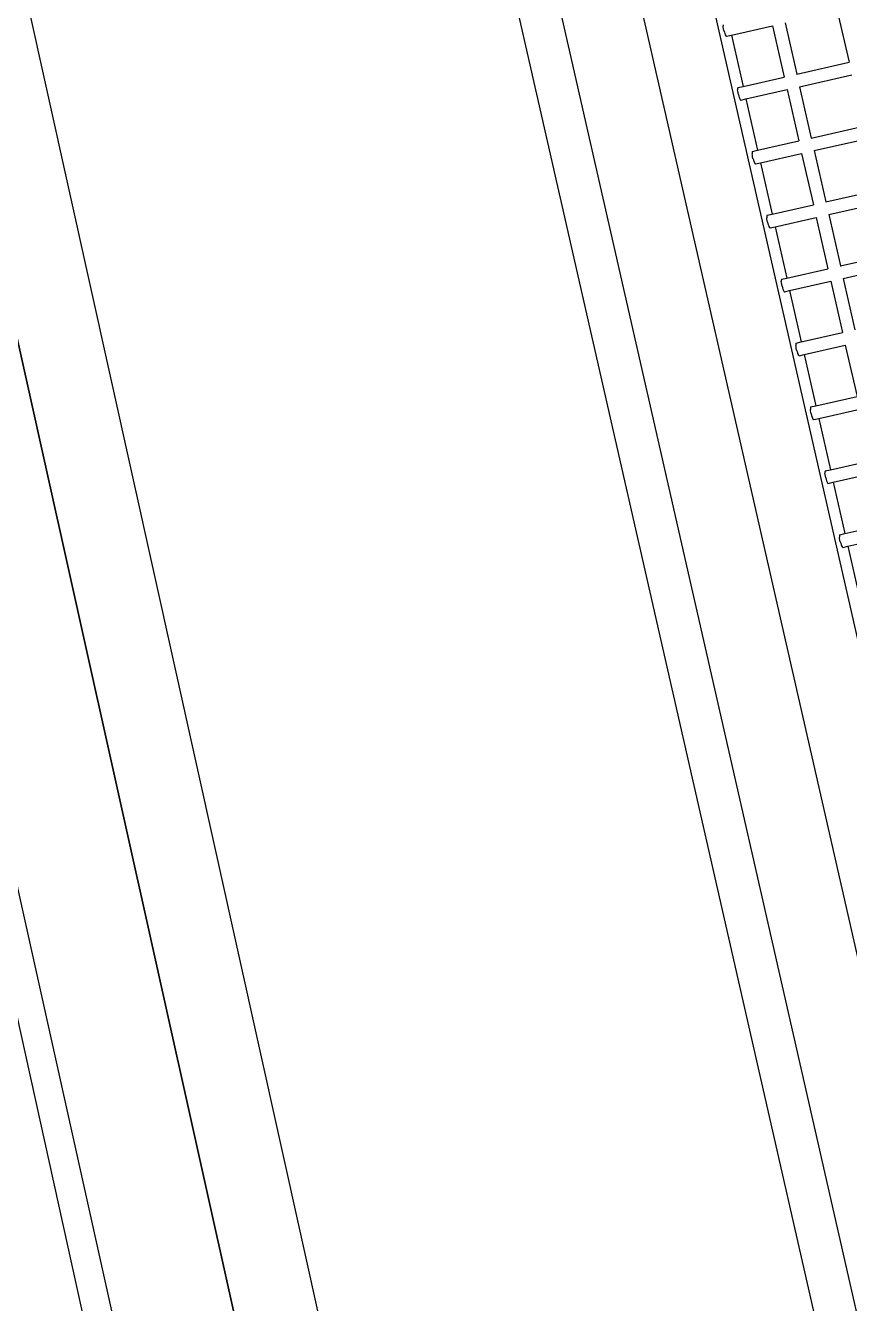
# Model space of a CAD drawing. Header units: inches. Extents: x -1841 to -80, y -100 to 1021.
# Drawn here: x -658.051 to -657.492, y 500.225 to 501.093 of the extents above; entities that cross this region are included whole.
import ezdxf

# ---------------------------------------------------------------- set-up
doc = ezdxf.new("R2010")
doc.units = ezdxf.units.IN
doc.header["$MEASUREMENT"] = 0
doc.layers.add('Edges', color=7, linetype='Continuous')
doc.layers.add('PDF_Geometry', color=7, linetype='Continuous', true_color=0x777777)

# ---------------------------------------------------------------- blocks, each defined once
blk = doc.blocks.new('infrared patio heater fr')
at = {"layer": 'Edges'}
for p, q in [((-4.474, -7.208), (-3.66, -7.207)), ((-3.66, -8.035), (-3.66, -7.207)), ((-3.461, -8.035), (-3.461, -7.208)), ((-2.647, -8.035), (-2.647, -7.207)), ((-2.447, -8.035), (-2.447, -7.208)), ((-1.634, -8.035), (-1.634, -7.207)), ((-1.434, -8.035), (-1.434, -7.208)), ((-0.62, -8.035), (-0.62, -7.207)), ((-0.421, -8.035), (-0.421, -7.208)), ((-4.474, -8.035), (-3.66, -8.035)), ((-3.66, -8.038), (-3.66, -8.035)), ((-3.461, -8.035), (-2.647, -8.035)), ((-2.647, -8.038), (-2.647, -8.035)), ((-2.447, -8.035), (-1.634, -8.035)), ((-1.634, -8.038), (-1.634, -8.035)), ((-1.434, -8.035), (-0.62, -8.035)), ((-0.62, -8.038), (-0.62, -8.035)), ((-0.421, -8.035), (0.393, -8.035)), ((-4.474, -8.234), (-3.66, -8.233)), ((-4.474, -8.886), (-4.474, -8.234)), ((-3.66, -8.886), (-3.66, -8.233)), ((-3.461, -8.234), (-2.647, -8.233)), ((-3.461, -8.886), (-3.461, -8.234)), ((-2.647, -8.886), (-2.647, -8.233)), ((-2.447, -8.234), (-1.634, -8.233)), ((-2.447, -8.886), (-2.447, -8.234)), ((-1.634, -8.886), (-1.634, -8.233)), ((-1.434, -8.234), (-0.62, -8.233)), ((-1.434, -8.886), (-1.434, -8.234)), ((-0.62, -8.886), (-0.62, -8.233)), ((-0.421, -8.234), (0.393, -8.233)), ((-0.421, -8.886), (-0.421, -8.234)), ((0.393, -8.886), (0.393, -8.233)), ((0.593, -8.234), (1.406, -8.233)), ((0.593, -8.886), (0.593, -8.234)), ((1.406, -8.886), (1.406, -8.233)), ((1.606, -8.886), (1.606, -8.234)), ((2.42, -8.886), (2.42, -8.233)), ((2.619, -8.886), (2.619, -8.234)), ((3.433, -8.886), (3.433, -8.233)), ((3.633, -8.886), (3.633, -8.234)), ((-4.474, -8.886), (-3.66, -8.886)), ((-4.474, -8.965), (-4.474, -8.886)), ((-4.474, -8.886), (-3.66, -8.886)), ((-3.66, -8.968), (-3.66, -8.886)), ((-3.461, -8.886), (-2.647, -8.886)), ((-3.461, -8.965), (-3.461, -8.886)), ((-3.461, -8.886), (-2.647, -8.886)), ((-2.647, -8.968), (-2.647, -8.886)), ((-2.447, -8.886), (-1.634, -8.886)), ((-2.447, -8.965), (-2.447, -8.886)), ((-2.447, -8.886), (-1.634, -8.886)), ((-1.634, -8.968), (-1.634, -8.886)), ((-1.434, -8.886), (-0.62, -8.886)), ((-1.434, -8.965), (-1.434, -8.886)), ((-1.434, -8.886), (-0.62, -8.886)), ((-0.62, -8.968), (-0.62, -8.886)), ((-0.421, -8.886), (0.393, -8.886)), ((-0.421, -8.965), (-0.421, -8.886)), ((-0.421, -8.886), (0.393, -8.886)), ((0.393, -8.968), (0.393, -8.886)), ((0.593, -8.886), (1.406, -8.886)), ((0.593, -8.965), (0.593, -8.886)), ((0.593, -8.886), (1.406, -8.886)), ((1.406, -8.968), (1.406, -8.886)), ((1.606, -8.886), (2.42, -8.886)), ((1.606, -8.965), (1.606, -8.886)), ((1.606, -8.886), (2.42, -8.886)), ((2.42, -8.968), (2.42, -8.886)), ((2.619, -8.886), (3.433, -8.886)), ((2.619, -8.965), (2.619, -8.886)), ((2.619, -8.886), (3.433, -8.886)), ((3.433, -8.968), (3.433, -8.886)), ((3.633, -8.886), (4.446, -8.886)), ((3.633, -8.965), (3.633, -8.886)), ((3.633, -8.886), (4.446, -8.886)), ((-38, -9.061), (38, -9.061)), ((-38, -9.061), (38, -9.061)), ((-4.657, -8.976), (-4.639, -8.98)), ((-4.618, -8.982), (-4.639, -8.98)), ((-4.593, -8.984), (-4.618, -8.982)), ((-4.567, -8.984), (-4.593, -8.984)), ((-4.567, -8.984), (-4.541, -8.983)), ((-4.541, -8.983), (-4.518, -8.981)), ((-4.518, -8.981), (-4.498, -8.978)), ((-4.498, -8.978), (-4.484, -8.974)), ((-4.484, -8.974), (-4.476, -8.97)), ((-4.476, -8.97), (-4.474, -8.965)), ((-3.66, -8.968), (-3.655, -8.972)), ((-3.655, -8.972), (-3.643, -8.976)), ((-3.643, -8.976), (-3.626, -8.98)), ((-3.604, -8.982), (-3.626, -8.98)), ((-3.58, -8.984), (-3.604, -8.982)), ((-3.554, -8.984), (-3.58, -8.984)), ((-3.554, -8.984), (-3.528, -8.983)), ((-3.528, -8.983), (-3.505, -8.981)), ((-3.505, -8.981), (-3.485, -8.978)), ((-3.485, -8.978), (-3.471, -8.974)), ((-3.471, -8.974), (-3.462, -8.97)), ((-3.462, -8.97), (-3.461, -8.965)), ((-2.647, -8.968), (-2.642, -8.972)), ((-2.642, -8.972), (-2.63, -8.976)), ((-2.63, -8.976), (-2.613, -8.98)), ((-2.591, -8.982), (-2.613, -8.98)), ((-2.566, -8.984), (-2.591, -8.982)), ((-2.54, -8.984), (-2.566, -8.984)), ((-2.54, -8.984), (-2.515, -8.983)), ((-2.515, -8.983), (-2.491, -8.981)), ((-2.491, -8.981), (-2.472, -8.978)), ((-2.472, -8.978), (-2.457, -8.974)), ((-2.457, -8.974), (-2.449, -8.97)), ((-2.449, -8.97), (-2.447, -8.965)), ((-1.634, -8.968), (-1.628, -8.972)), ((-1.628, -8.972), (-1.617, -8.976)), ((-1.617, -8.976), (-1.599, -8.98)), ((-1.578, -8.982), (-1.599, -8.98)), ((-1.553, -8.984), (-1.578, -8.982)), ((-1.527, -8.984), (-1.553, -8.984)), ((-1.527, -8.984), (-1.501, -8.983)), ((-1.501, -8.983), (-1.478, -8.981)), ((-1.478, -8.981), (-1.458, -8.978)), ((-1.458, -8.978), (-1.444, -8.974)), ((-1.444, -8.974), (-1.436, -8.97)), ((-1.436, -8.97), (-1.434, -8.965)), ((-0.62, -8.968), (-0.615, -8.972)), ((-0.615, -8.972), (-0.603, -8.976)), ((-0.603, -8.976), (-0.586, -8.98)), ((-0.564, -8.982), (-0.586, -8.98)), ((-0.54, -8.984), (-0.564, -8.982)), ((-0.514, -8.984), (-0.54, -8.984)), ((-0.514, -8.984), (-0.488, -8.983)), ((-0.488, -8.983), (-0.465, -8.981)), ((-0.465, -8.981), (-0.445, -8.978)), ((-0.445, -8.978), (-0.431, -8.974)), ((-0.431, -8.974), (-0.422, -8.97)), ((-0.422, -8.97), (-0.421, -8.965)), ((0.393, -8.968), (0.398, -8.972)), ((0.398, -8.972), (0.41, -8.976)), ((0.41, -8.976), (0.427, -8.98)), ((0.449, -8.982), (0.427, -8.98)), ((0.474, -8.984), (0.449, -8.982)), ((0.5, -8.984), (0.474, -8.984)), ((0.5, -8.984), (0.525, -8.983)), ((0.525, -8.983), (0.549, -8.981)), ((0.549, -8.981), (0.568, -8.978)), ((0.568, -8.978), (0.583, -8.974)), ((0.583, -8.974), (0.591, -8.97)), ((0.591, -8.97), (0.593, -8.965)), ((1.406, -8.968), (1.412, -8.972)), ((1.412, -8.972), (1.423, -8.976)), ((1.423, -8.976), (1.441, -8.98)), ((1.462, -8.982), (1.441, -8.98)), ((1.487, -8.984), (1.462, -8.982)), ((1.513, -8.984), (1.487, -8.984)), ((1.513, -8.984), (1.539, -8.983)), ((1.539, -8.983), (1.562, -8.981)), ((1.562, -8.981), (1.582, -8.978)), ((1.582, -8.978), (1.596, -8.974)), ((1.596, -8.974), (1.604, -8.97)), ((1.604, -8.97), (1.606, -8.965)), ((2.42, -8.968), (2.425, -8.972)), ((2.425, -8.972), (2.437, -8.976)), ((2.437, -8.976), (2.454, -8.98)), ((2.476, -8.982), (2.454, -8.98)), ((2.5, -8.984), (2.476, -8.982)), ((2.526, -8.984), (2.5, -8.984)), ((2.526, -8.984), (2.552, -8.983)), ((2.552, -8.983), (2.575, -8.981)), ((2.575, -8.981), (2.595, -8.978)), ((2.595, -8.978), (2.609, -8.974)), ((2.609, -8.974), (2.618, -8.97)), ((2.618, -8.97), (2.619, -8.965)), ((3.433, -8.968), (3.438, -8.972)), ((3.438, -8.972), (3.45, -8.976)), ((3.45, -8.976), (3.467, -8.98)), ((3.489, -8.982), (3.467, -8.98)), ((3.514, -8.984), (3.489, -8.982)), ((3.54, -8.984), (3.514, -8.984)), ((3.54, -8.984), (3.565, -8.983)), ((3.565, -8.983), (3.589, -8.981)), ((3.589, -8.981), (3.608, -8.978)), ((3.608, -8.978), (3.623, -8.974)), ((3.623, -8.974), (3.631, -8.97)), ((3.631, -8.97), (3.633, -8.965)), ((-40, -10.152), (40, -10.152)), ((-40, -11.382), (40, -11.382)), ((-50, -12.027), (50, -12.027))]:
    blk.add_line(p, q, dxfattribs=at)

msp = doc.modelspace()

# ---------------------------------------------------------------- linework, layer by layer
at = {"layer": 'PDF_Geometry', "color": 7, "lineweight": 25}
for points in [[(-666.62407, 527.5669), (-655.04249, 475.86344), (-652.72618, 476.35979), (-623.27588, 482.89511), (-622.86225, 480.9097), (-620.46321, 481.40605), (-621.12502, 484.4669), (-609.79162, 486.94866), (-610.28797, 489.3477), (-621.7041, 486.86594), (-624.10314, 486.28686), (-653.47071, 479.75154), (-670.9258, 558.42353), (-669.35401, 558.83716), (-670.34672, 563.30434), (-674.89662, 562.31163), (-673.90392, 557.76173), (-673.32484, 557.92718), (-673.32484, 557.84445)], [(-663.31505, 533.85405), (-665.38318, 533.44042), (-657.52426, 498.11661), (-653.47071, 479.91699), (-653.47071, 479.83427), (-621.95227, 486.78321), (-621.95227, 486.94866), (-621.95227, 486.86594)], [(-665.21773, 533.44042), (-657.27608, 497.62026)]]:
    msp.add_lwpolyline(points, dxfattribs=at)
msp.add_lwpolyline([(-657.44153, 498.11661), (-665.30046, 533.44042)], close=True, dxfattribs=at)

# ---------------------------------------------------------------- block references
at = {"color": 7, "lineweight": 25, "xscale": 0.04390327370764167, "yscale": 0.04390327370764167, "zscale": 0.04390327370764167, "rotation": 282.8184996599286}
msp.add_blockref('infrared patio heater fr', (-657.14764, 500.98131), dxfattribs=at)

doc.saveas('drawing.dxf')
